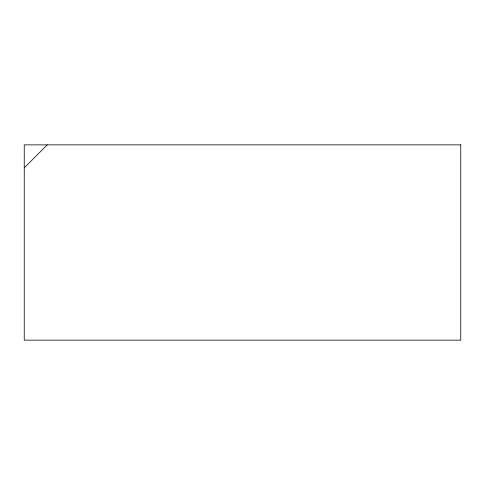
<?xml version="1.0" encoding="UTF-8"?>
<svg xmlns="http://www.w3.org/2000/svg" width="485" height="485" viewBox="0 0 485 485"><rect width="100%" height="100%" fill="white"/><g stroke="black" fill="none" stroke-linecap="round" stroke-linejoin="round"><path stroke-width="0.73" d="M24.25 167.834L47.221 144.863M460.75 144.863L24.25 144.863L24.25 340.137L460.75 340.137L460.75 144.863"/></g></svg>
